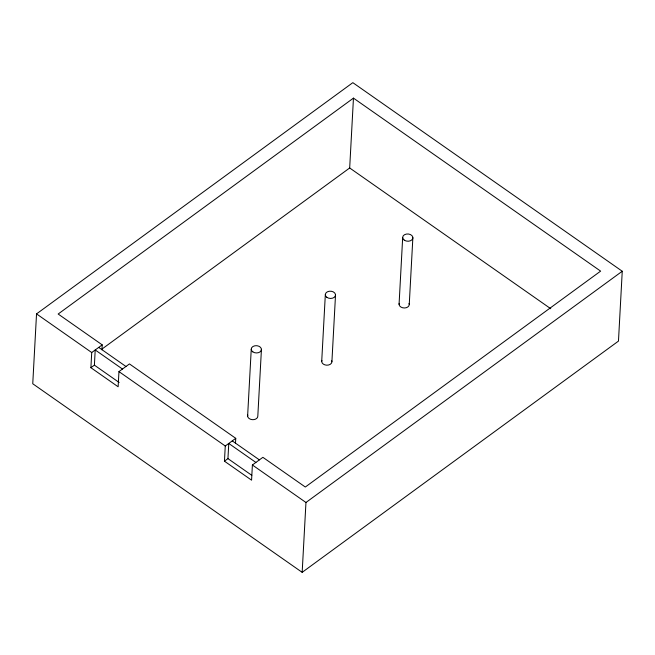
<?xml version="1.0" encoding="UTF-8"?>
<svg xmlns="http://www.w3.org/2000/svg" width="655" height="655" viewBox="0 0 655 655"><rect width="100%" height="100%" fill="white"/><g stroke="black" fill="none" stroke-linecap="round" stroke-linejoin="round"><path stroke-width="0.98" d="M36.533 313.901L32.75 383.756L302.168 572.339L618.467 341.099L622.25 271.244L352.832 82.661L36.533 313.901L91.716 352.529L90.898 367.701L118.137 386.769L118.956 371.598L129.453 363.926L235.759 438.334L235.489 443.296M90.898 367.701L94.394 365.146L95.212 349.966L122.46 369.035M101.943 349.811L102.205 344.857L58.156 314.023L353.463 98.119L600.627 271.129L305.32 487.025L262.884 457.321L252.396 464.993L251.577 480.172L224.444 461.185L225.271 446.006L235.759 438.334M224.444 461.185L227.94 458.623L228.767 443.451L255.892 462.438M247.623 416.015L251.242 349.287M261.435 349.344L257.816 416.072A5.101 3.635 3.1 0 1 252.208 419.65A5.101 3.635 3.1 0 1 247.762 415.073M302.168 572.339L305.959 502.483L622.25 271.244M321.711 361.388L325.33 294.652M331.905 361.707L335.524 294.979M102.213 348.894L349.68 167.975L353.463 98.119M399.067 304.305L402.678 237.577M409.26 304.362L412.871 237.634M91.716 352.529L102.205 344.857M349.68 167.975L550.765 308.726M98.709 347.412L125.957 366.481M232.263 440.889L259.388 459.875M118.956 371.598L225.271 446.006M252.396 464.993L305.959 502.483M94.394 365.146L119.161 382.479M227.94 458.623L251.782 475.309M409.048 303.421A5.101 3.635 3.1 0 1 404.315 307.981A5.101 3.635 3.1 0 1 399.206 303.363M331.741 360.766A5.101 3.635 3.1 0 1 326.771 365.187A5.101 3.635 3.1 0 1 321.9 360.447M404.282 240.156A5.101 3.635 3.1 0 0 412.74 238.576A5.101 3.635 3.1 0 0 406.313 234.072A5.101 3.635 3.1 0 0 404.282 240.156M252.838 351.874A5.101 3.635 3.1 0 0 261.296 350.286A5.101 3.635 3.1 0 0 254.877 345.783A5.101 3.635 3.1 0 0 252.838 351.874M326.796 297.28A5.101 3.635 3.1 0 0 335.335 295.921A5.101 3.635 3.1 0 0 329.137 291.262A5.101 3.635 3.1 0 0 326.796 297.28"/></g></svg>
